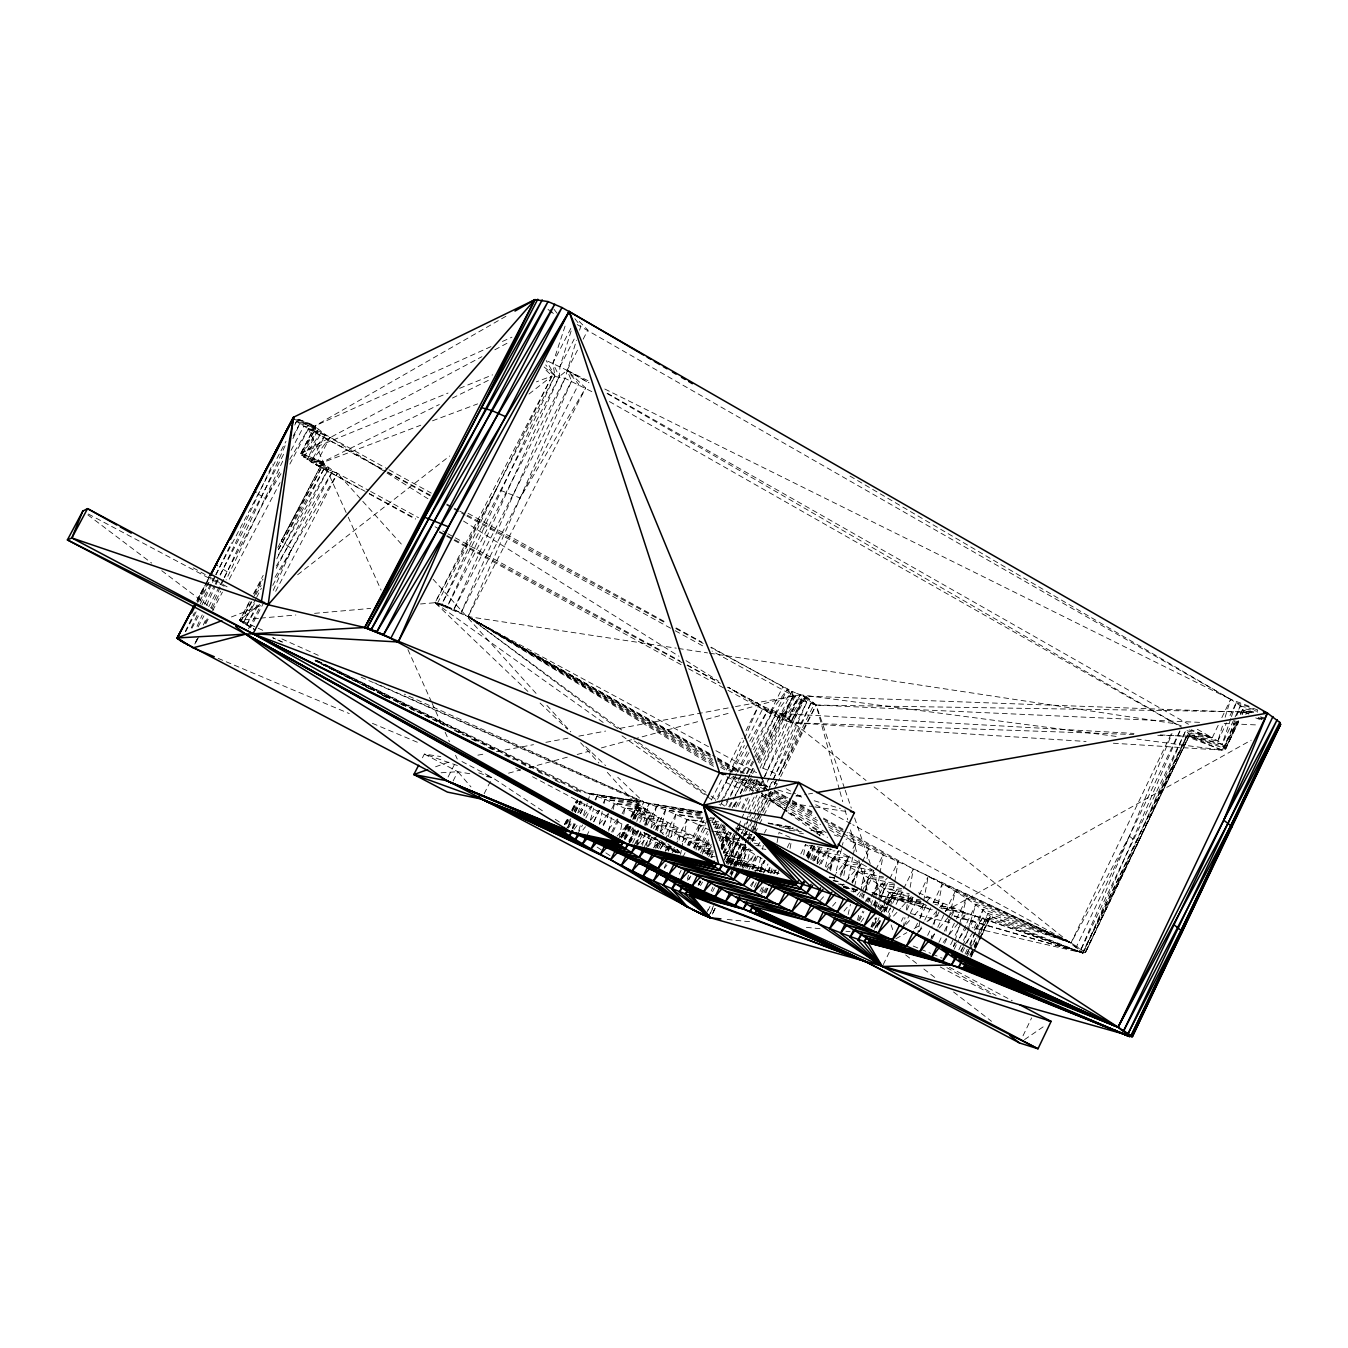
<?xml version="1.0" encoding="UTF-8"?>
<svg xmlns="http://www.w3.org/2000/svg" width="1348" height="1348" viewBox="0 0 1348 1348"><rect width="100%" height="100%" fill="white"/><g stroke="black" fill="none" stroke-linecap="round" stroke-linejoin="round"><path stroke-width="0.75" stroke-dasharray="5 3.75" d="M420.475 603.988L435.016 602.708L453.855 609.448L559.285 376.564L559.993 366.538L571.805 328.861M982.17 934.703L990.376 916.354C948.604 881.171 895.881 860.529 846.005 839.113M888.652 918.14L890.354 908.047M890.691 906.025L894.415 883.833M894.752 881.811L898.139 861.625L847.117 832.559M903.227 927.744L904.963 917.617M906.345 909.512L908.771 895.342M910.17 887.237L913.287 869.022L847.319 831.615M803.661 854.868L805.447 844.573C834.901 860.058 866.781 873.116 892.039 895.156L892.342 896.875L885.215 911.467M874.582 904.424L875.307 900.279M875.661 898.206L879.604 875.391M879.958 873.319L883.193 854.666L846.78 833.789M817.09 863.731L819.247 851.329L834.968 850.858M694.843 848.937L699.123 825.027L665.558 809.845L643.619 801.976L374.542 682.829M707.11 855.07L709.267 843.056M790.063 848.431L791.158 842.315M642.558 845.381L644.765 833.199M646.231 825.094L647.326 819.011L658.97 817.646L712.03 846.106L704.869 853.806M630.797 841.691L633.375 827.554M634.841 819.466L635.953 813.4L605.084 799.347L585.285 792.119L325.138 664.328M917.398 935.242L923.329 902.89M923.7 900.868L928.149 876.588L1071.037 942.842L1085.494 952.547L1082.68 952.901L972.194 927.643M830.587 870.656L832.879 858.272L849.173 856.957L873.807 870.673L865.652 887.304M860.883 891.314L865.467 866.764M867 858.575L868.904 848.347L825.178 823.055M680.588 854.413L681.363 850.302M681.751 848.229L687.143 819.365L703.74 821.336M721.365 849.274L723.623 837.276L716.647 833.721M654.488 847.1L656.021 838.978M657.554 830.874L658.7 824.791L667.934 822.87L662.508 833.738M619.136 838.203L622.203 822.179M623.736 814.175L624.882 808.16L645.321 808.867L658.97 817.646L653.51 828.514M771.174 872.779L771.966 868.752M777.055 842.551L779.026 832.474L790.046 837.411M668.389 850.891L669.215 846.814M671.287 836.653L675.837 814.259L704.263 817.966M843.814 875.459L845.921 865.197L860.917 863.664L851.835 882.148M930.828 940.399L932.462 932.361M934.097 924.324L936.557 912.259M938.191 904.222L942.269 884.136L1071.037 942.842L1082.68 952.901L1085.494 952.547L1189.644 734.946L1185.886 730.38L1081.264 948.891L1082.68 952.901L1188.633 733.009C1201.456 735.705 1218.154 736.278 1225.72 748.831L1222.215 750.179L1111.207 743.085M665.558 850.756L666.805 844.691M668.456 836.619L669.686 830.57L678.01 828.498L673.495 837.529M730.902 865.349L735.385 843.477L723.623 837.276L720.91 842.719M608.706 831.093L611.604 817.259M613.256 809.356L614.486 803.425L641.058 805.599L645.321 808.867L638.918 821.64M848.162 879.065L852.795 856.94M853.217 854.935L855.727 842.854L846.679 837.58M757.711 871.078L760.727 857.21M762.462 849.291L763.322 845.331M656.864 847.858L658.683 839.855M660.52 831.851L665.558 809.845L702.089 815.018M679.055 840.175L679.982 836.181L688.912 834.345L684.413 843.376M742.259 867.219L746.32 849.493L735.385 843.477L726.353 861.642M848.111 914.517L850.453 904.373M853.25 892.191L854.194 888.13M854.666 886.091L857.935 871.87L871.819 870.825M945.993 931.131L948.756 919.201M949.228 917.213L955.21 891.382L1071.037 942.842L1129.422 836.131L1171.985 733.565M599.338 823.78L602.202 811.563M604.123 803.425L605.084 799.347L638.682 803.206L641.058 805.599L634.605 818.421M834.26 879.216L843.073 842.449M745.73 867.826L750.28 849.661M752.302 841.59L756.329 825.448M688.205 845.398L689.232 841.455L700.353 840.276L695.349 849.88M752.403 869.308L756.127 855.121L746.32 849.493L738.215 865.82M646.315 845.449L648.894 835.659M650.949 827.824L656.594 806.273L701.769 813.114M708.509 746.691L460.932 612.885L564.981 378.333L576.439 340.269M857.463 920.128L859.047 914.129M863.293 898.122L864.354 894.112M864.877 892.106L868.584 878.104L883.294 877.868M953.558 946.768L954.637 942.707M955.176 940.685L958.967 926.497M959.506 924.475L966.55 898.122L1071.037 942.842L1171.479 733.312M590.475 819.972L593.71 808.025M595.85 800.038L596.928 796.061L639.963 801.352L633.038 818.371M825.347 866.882L830.334 848.954M735.048 865.702L741.906 842.062M742.478 840.09L747.618 822.364M687.345 879.132L688.491 875.256M696.023 850.082L697.186 846.207L710.177 846.123M760.879 872.139L764.468 860.192L758.873 871.516M640.721 831.615L635.868 847.606L643.417 832.575M643.754 821.623L649.214 803.627L702.257 812.136M870.943 905.3L872.746 899.402M873.335 897.448L877.548 883.698L893.606 884.473M1188.633 733.009L1137.83 843.208L1084.955 953.171L1188.852 736.075L1189.644 734.946L1217.817 741.181L1222.687 725.241M1225.13 717.254L1230.606 699.309L848.246 475.069M579.556 330.243L580.803 326.233L574.332 317.993M961.191 951.856L962.421 947.88M963.045 945.892L967.359 931.974M967.965 929.985L975.969 904.154L1071.037 942.842L852.779 824.757M578.747 830.604L580.567 824.774M583.6 815.034L587.239 803.357M587.846 801.403L590.272 793.618L639.963 801.352L631.572 818.051M817.596 833.839L818.101 832.255L821.084 831.918L819.601 835.827M817.057 861.928L821.454 848.347M565.065 326.149L552.865 363.185L554.904 375.738L447.3 606.533L435.016 602.708L552.107 375.957L564.981 378.333L592.968 392.201M726.623 862.568L735.031 837.647M1230.808 718.568L1222.097 744.298L1188.852 736.075L1156.87 735.317M1231.465 716.597L1236.167 702.746L1230.606 699.309L577.23 324.565M761.654 891.82L763.693 885.99M768.427 872.358L770.466 866.511M629.246 842.854L636.087 823.375M636.778 821.438L643.619 801.976L617.738 777.24M258.479 618.311L239.641 620.366L255.379 630.072L239.792 619.962L259.625 604.477M870.976 926.885L873.689 919.218M877.767 907.693L879.115 903.851M879.806 901.93L884.558 888.484L903.329 890.388M505.904 316.291L315.28 425.732L300.57 453.922L311.102 461.96L361.854 489.863M967.19 953.963L983.197 909.293L1071.037 942.842L913.287 869.022L889.208 918.325M572.293 828.144L574.349 822.449M577.77 812.979L581.864 801.605M810.738 859.299L815.169 847.555M1238.745 721.517L1225.72 748.831L1222.215 750.179L1188.852 736.075L1224.793 746.91L1235.947 717.625M1236.689 715.67L1240.413 705.897L1236.167 702.746L1230.05 715.552M723.286 852.627L730.869 833.233M766.068 892.814L768.36 887.119M773.668 873.824L775.184 870.016L773.179 873.74M624.579 839.181L629.971 825.936M874.38 929.328L879.132 917.651M879.924 915.713L889.427 892.342L909.597 895.19M970.863 955.041L977.098 939.893M977.89 938.006L988.033 913.405L1071.037 942.842L990.376 916.354L981.411 934.889M570.844 818.674L566.008 830.284L571.518 819.382M574.063 810.94L578.09 801.251M734.778 835.204L724.23 860.192M735.57 833.283L737.979 827.537M738.771 825.616L743.591 814.125M744.382 812.204L750.802 796.887M751.594 794.966L758.014 779.633M1116.093 736.396L800.527 694.81L797.679 698.062L764.215 778.032M1248.838 713.463L1243.025 711.795L816.163 705.071L778.992 775.033L762.816 768.141L793.197 695.686L796.55 693.31L800.527 694.81L806.744 702.207L816.163 705.071L1201.085 722.427M738.401 839.164L727.684 864.068M743.237 827.706L748.089 816.231M748.881 814.327L756.953 795.219M757.761 793.315L763.406 779.936M735.486 706.571L800.527 694.81L802.296 700.269L768.596 779.97M711.222 890.977L712.856 887.119M728.341 776.785L715.502 800.56M729.15 774.881L743.742 740.541M744.551 738.637L759.143 704.296L727.853 687.16M1081.264 948.891L1129.422 836.131L1137.83 843.208L1082.68 952.901L951.031 915.343M1179.938 731.138L1084.247 951.098M706.184 913.893L709.486 906.227M744.804 835.137L746.438 831.328M747.264 829.424L749.724 823.729M750.55 821.825L753.01 816.113M753.818 814.209L767.77 781.874M1237.279 722.006L1225.72 748.831L1188.852 736.075M1240.581 714.339L1243.058 708.576L1240.413 705.897L1222.097 744.298L1189.644 734.946L1137.173 844.084L1186.341 736.345L1222.215 750.179L1238.071 720.927M807.334 856.924L812.305 845.55M617.62 728.459L468.059 616.592L571.586 380.978L567.104 370.329L547.861 361.197M708.441 917.095L713.547 905.654M732.217 863.714L740.692 844.657L743.826 845.836L730.683 874.245M745.511 842.045L749.724 832.592M750.566 830.688L756.464 817.461M757.29 815.557L767.4 792.86M768.242 790.973L772.438 781.52M773.28 779.616L806.744 702.207L803.762 695.787L787.35 721.298L774.258 715.569L727.28 689.94M844.522 788.26L816.163 705.071L803.762 695.787L810.704 703.707L778.992 775.033L813.906 704.684L803.762 695.787L790.568 722.309L787.35 721.298L780.121 713.48L763.726 706.706L727.735 687.312M194.803 644.024L198.207 636.408M203.312 625L206.716 617.401M210.979 607.897L223.734 579.37M224.577 577.466L286.029 443.778M273.24 590.39L291.943 548.821L337.522 473.316L368.813 490.47M721.045 848.212L728.678 831.278M698.416 884.49L700.118 880.716M197.044 626.314L202.234 614.924M206.564 605.421L215.208 586.431M216.068 584.526L219.522 576.944M220.381 575.04L272.65 464.15M282.692 461.185L226.144 579.876M292.937 438.639L299.778 423.626L296.543 421.301L294.622 424.94M741.703 808.177L746.067 798.639M749.555 791.023L754.796 779.582M760.019 768.141L793.197 695.686L792.085 691.372L710.885 647.613M1085.494 952.547L1136.701 841.506L1185.886 730.38L1212.24 737.777L1218.356 724.954M715.215 908.417L712.418 914.062L714.929 908.35M719.377 838.591L724.651 827.284M734.323 806.542L736.968 800.881M740.473 793.349L750.061 774.797M877.093 927.357L880.598 919.774M884.12 912.208L886.765 906.53M887.641 904.626L892.039 895.156L920.583 899.992M191.281 627.797L198.358 612.649M201.897 605.084L211.636 584.257M212.529 582.353L215.191 576.674M216.068 574.787L231.418 542.823M294.791 425.041L296.543 421.301L315.011 426.474L325.441 434.679L387.095 468.75M622.035 836.67L628.016 823.813M631.454 816.467L638.312 801.774L590.272 793.618L588.419 797.275M973.054 953.154L971.318 956.844L975.042 949.447M973.913 951.317L979.12 940.281M979.979 938.444L990.376 916.354L1082.68 952.901L1186.341 736.345L1157.039 734.711M577.5 350.177L567.104 370.329L585.655 388.039L520.109 497.968L496.536 488.802L435.016 602.708L441.74 604.359L496.536 488.802L552.107 375.957L543.413 367.768M565.587 823.948L568.283 818.32M571.855 810.805L577.23 799.533M1221.861 717.625L1230.606 699.309L1251.921 707.296M1217.817 741.181L1226.545 722.882M1236.049 721.18L1222.215 750.179L1136.903 739.092M1224.793 746.91L1236.975 721.365M1240.446 714.052L1243.058 708.576L1257.263 711.222M1238.694 720.877L1224.843 749.943L1238.492 721.837M1242.216 714.238L1243.951 710.581L1243.058 708.576M712.351 914.062L715.047 908.434M731.256 874.616L734.862 867.101M735.755 865.214L747.466 840.781M748.359 838.911L757.374 820.123M758.267 818.236L770.888 791.933M774.477 784.418L777.189 778.79L774.359 784.351M1023.014 1035.803L1031.641 1017.841M1179.786 731.02L1076.749 946.06L1082.68 952.901L952.48 915.343M185.316 631.487L194.449 612.632M199.925 601.326L209.058 582.471M954.114 949.245L958.664 939.842M959.574 937.972L965.96 924.812M966.87 922.942L975.969 904.154M958.832 949.851L962.489 942.319M963.399 940.432L975.261 915.949L1082.68 952.901L872.611 785.716M962.354 952.328L965.977 944.847M966.887 942.977L970.509 935.478M974.132 927.997L983.197 909.293M965.067 953.862L968.74 946.279M969.65 944.392L976.07 931.131M976.997 929.244L982.49 917.87L987.528 918.611L1082.68 952.901L966.095 912.882L915.848 891.651M967.308 956.238L971.807 946.919M972.717 945.066L975.413 939.472M979.019 932.024L988.033 913.405M969.785 955.277L973.323 947.947M974.216 946.111L976.879 940.618M980.434 933.271L987.528 918.611L990.19 918.106L1082.68 952.901M970.661 957.131L974.233 949.717M975.143 947.863L980.518 936.742M975.918 947.593L981.277 936.54M197.701 638.379L194.938 644.041L199.942 634.824M205.031 623.281L207.794 617.62M212.377 608.184L220.634 591.199M919.252 931.451L923.852 921.981M924.779 920.094L932.142 904.946M933.069 903.059L942.269 884.136M927.643 935.411L932.159 926.11M933.069 924.239L940.297 909.361M941.207 907.507L943.01 903.783L931.097 901.239M932.26 938.629L936.843 929.176M937.77 927.289L955.21 891.382M938.916 942.387L943.448 933.052M944.358 931.182L950.694 918.123M951.604 916.252L955.226 908.788L934.838 904.39M944.594 943.364L955.58 920.735M956.49 918.864L966.55 898.122M950.626 944.746L954.266 937.248M955.176 935.377L966.095 912.882L939.455 907.103M1242.131 714.339L1243.951 710.581L1257.633 712.064M871.499 926.986L876.099 917.567M879.789 910.052L886.226 896.858L925.166 904.525M872.308 927.357L876.807 918.14M880.413 910.776L883.125 905.249M884.018 903.396L889.427 892.342L913.236 897.431M875.593 927.71L879.284 920.145M883.917 910.675L885.754 906.901M886.681 905.014L890.388 897.431L892.342 896.875L920.751 902.25M879.486 920.836L876.807 926.346L879.789 920.785M883.968 911.669L886.664 906.159M887.557 904.34L892.039 895.156L922.622 901.761M878.963 924.256L880.75 920.6M888.096 912.562L891.702 905.182M892.612 903.329L899.824 888.551M901.408 921.257L903.211 917.55M906.833 910.153L913.135 897.212M883.243 964.629L889.545 951.705M904.12 925.924L909.462 914.955M910.355 913.135L918.359 896.69M919.252 894.87L928.149 876.588M915.326 927.694L918.932 920.28M919.825 918.426L927.963 901.728M852.273 882.232L861.524 863.411M862.434 861.524L868.904 848.347M852.442 883.075L857.935 871.87L883.563 877.009M859.451 896.74L861.288 893.016M862.198 891.146L868.584 878.104L893.859 883.277M861.136 896.538L864.759 889.141M861.911 898.088L863.765 894.314M864.691 892.427L874.869 871.667M875.796 869.763L883.193 854.666M858.305 920.431L862.872 911.113M867.438 901.778L869.258 898.054M859.367 920.836L863.9 911.551M868.449 902.267L870.269 898.56M871.179 896.706L877.548 883.698L901.728 888.72M873.942 905.502L875.762 901.795M879.368 894.415L886.596 879.654M874.532 906.429L880.042 895.19L934.838 910.726M875.509 907.002L878.222 901.441M879.115 899.588L884.558 888.484L909.209 893.69M874.077 910.827L877.784 903.244M881.474 895.679L888.888 880.547M889.815 878.66L898.139 861.625M812.81 860.58L819.196 847.622M813.703 860.984L820.157 847.875M814.647 860.681L819.247 851.329L849.173 856.957L840.984 873.639M819.567 864.742L826.897 849.863M821.185 863.798L828.531 848.886M826.442 871.381L832.879 858.272L860.917 863.664L841.843 885.99M829.357 868.264L837.63 851.447M829.745 869.308L838.894 850.723L849.173 856.957L836.08 873.15M840.057 874.751L849.274 855.997M852.964 848.482L855.727 842.854M840.394 876.419L845.921 865.197L871.819 870.286M754.105 887.102L756.818 881.609M763.44 873.167L768.006 863.95M767.416 872.089L770.214 866.444M759.969 891.365L761.772 887.692M763.912 892.477L766.692 886.866M765.024 892.848L767.753 887.338M774.359 873.689L776.212 869.949M787.283 847.555L790.046 841.961M800.83 853.924L805.447 844.573M806.357 856.047L811.782 845.078M806.812 855.677L811.311 846.578M808.379 857.682L813.821 846.628M819.264 835.591L821.084 831.918L788.833 812.237L827.554 837.378M808.412 859.148L814.9 845.988M724.938 855.896L734.205 837.243M737.912 829.812L740.675 824.235M748.056 809.373L802.296 700.269L806.744 702.207L770.028 776.077M724.398 859.316L737.356 833.233M738.283 831.362L740.136 827.638M839.416 789.625L816.163 705.071L806.003 696.158L790.568 722.309L792.793 722.73L806.003 696.158L1240.362 712.115L1246.125 714.288M712.62 891.618L714.474 887.877M726.555 863.562L740.473 835.558M741.4 833.687L745.09 826.257M746.017 824.403L748.797 818.826M749.707 816.972L762.648 790.956M763.575 789.086L769.101 777.948M727.162 862.72L740.878 835.12M730.801 863.63L740.945 843.208M744.635 835.777L746.472 832.07M708.138 910.186L710.008 906.446M730.464 865.248L740.692 844.657L727.735 838.675L721.433 849.526M745.309 835.339L749.016 827.908M749.943 826.038L752.706 820.46M753.633 818.607L756.413 813.013M757.323 811.159L765.647 794.41M769.337 786.979L810.704 703.707M731.223 864.152L734.812 856.907L763.153 868.82L779.093 873.47L754.189 870.859M710.312 913.337L714.036 905.839M729.858 873.959L732.655 868.331M733.582 866.461L746.607 840.242M747.533 838.372L749.387 834.648M753.077 827.2L759.564 814.158M760.491 812.288L770.652 791.798M735.738 865.938L746.758 843.764M747.668 841.91L751.341 834.53M752.251 832.676L756.835 823.426M731.105 876.402L734.845 868.87M735.772 866.983L746.067 846.274M749.791 838.742L753.532 831.211M754.476 829.34L758.216 821.808M759.143 819.921L761.957 814.276M762.884 812.389L779.7 778.504M780.644 776.616L816.163 705.071M755.133 832.98L758.705 825.785M759.598 823.982L763.17 816.77M764.063 814.967L771.208 800.577L768.006 792.809M739.917 866.848L749.1 848.347M752.774 840.95L754.61 837.243M742.63 867.017L745.326 861.574L724.786 857.193M746.977 868.314L754.341 853.469M758.014 846.055L759.868 842.332M764.468 833.064L766.304 829.357M748.949 869.595L756.127 855.121M751.51 868.853L757.913 855.929M753.06 869.224L754.863 865.585L727.094 859.603M751.392 886.613L754.189 880.952M759.665 871.566L765.192 860.395M687.396 845.129L689.232 841.455L710.126 845.718M685.087 852.711L683.2 856.469L676.174 848.684M688.828 845.196L702.898 817.023M711.323 800.105L722.579 777.56M726.336 770.045L742.276 738.114M746.017 730.599L759.143 704.296L769.725 713.176L776.903 712.469L778.925 717.81L796.55 693.31L792.085 691.372L774.258 715.569L787.434 689.131L793.197 695.686L802.296 700.269M679.291 874.111L681.144 870.37M693.411 847.69L706.403 821.623M717.557 799.28L730.515 773.263M731.442 771.427L744.349 745.528M748.039 738.131L763.726 706.706L769.725 713.176L772.909 710.935L753.549 749.808M698.112 849.998L707.397 831.362M712.03 822.061L714.828 816.467M720.388 805.295L723.185 799.701M724.112 797.848L736.143 773.701M737.07 771.848L748.123 749.656M751.813 742.259L768.411 708.964L769.725 713.176L787.434 689.131M711.104 647.209L782.902 686.755L769.725 713.176L728.779 687.497M700.539 852.863L707.784 838.321M702.578 852.071L709.082 839.029M714.659 827.841L717.439 822.246M725.797 805.464L729.521 798.016M730.447 796.146L749.859 757.205M689.013 879.654L690.833 875.981M706.521 853.773L711.171 844.438M715.822 835.12L721.399 823.914M729.757 807.115L745.511 775.488M746.438 773.634L753.818 758.806M754.745 756.953L776.903 712.469L774.258 715.569M707.531 855.138L711.121 847.909M708.728 856.856L712.452 849.392M718.046 838.17L724.55 825.094M733.868 806.39L736.648 800.796M740.372 793.315L749.623 774.729M750.55 772.876L753.33 767.298M757.02 759.884L780.121 713.48L1134.005 733.43M792.085 691.372L778.925 717.81L780.121 713.48L792.793 722.73L1086.067 741.467M710.851 857.53L712.704 853.806M719.209 840.748L725.696 827.689M735.924 807.166L751.712 775.454M752.639 773.584L754.492 769.86M758.199 762.395L782.346 713.884L866.056 780.492M698.702 884.945L700.505 881.322M699.039 884.861L700.909 881.12M720.489 841.775L726.083 830.536M738.199 806.188L741.922 798.707M745.646 791.209L751.24 779.97M759.632 763.12L793.197 695.686L782.902 686.755M756.076 757.374L780.121 713.48L783.39 719.765L796.55 693.31M721.079 845.297L728.291 830.789M721.466 845.937L728.948 830.89M721.517 848.701L729.689 832.289M722.157 849.897L731.155 833.435M742.512 808.985L748.039 797.848M751.746 790.417L757.273 779.279M762.816 768.141L797.679 698.062M724.196 853.284L735.115 831.295M736.025 829.475L738.771 823.982M806.576 855.913L811.159 846.712M644.428 846.645L650.022 835.474M645.692 849.526L652.011 836.906M655.617 829.694L665.558 809.845L702.173 816.197M648.506 845.129L652.213 837.731M655.92 830.334L658.7 824.791L678.01 828.498L669.838 837.816M655.263 848.195L658.886 840.967M657.066 848.094L660.79 840.697M658.65 848.617L662.272 841.388M665.895 834.159L675.837 814.259L704.381 819.298M660.453 849.055L664.143 841.658M665.069 839.821L669.686 830.57L688.912 834.345L681.919 842.045M667.176 850.167L668.979 846.561M668.355 851.094L671.136 845.533M677.185 839.315L687.143 819.365L705.223 822.617M664.294 867.573L666.131 863.883M672.601 850.959L674.438 847.269M675.365 845.415L679.982 836.181L700.353 840.276L693.243 847.943M603.078 824.892L608.673 813.771M603.365 825.532L607.999 816.315M611.706 808.952L614.486 803.425L645.321 808.867L637.52 820.646M611.672 832.002L618.193 819.028M612.818 832.154L618.395 821.084M622.102 813.703L624.882 808.16L651.354 812.928L644.967 825.65M620.67 836.872L627.174 823.931M630.881 816.551L638.312 801.774L638.682 803.206L631.285 817.916M621.125 838.153L630.359 819.753M622.254 836.603L630.645 819.904M621.934 837.462L628.438 824.504M623.871 837.428L629.449 826.341M633.156 818.944L635.953 813.4L651.354 812.928L644.209 822.769M624.495 838.574L630.931 825.751M624.916 839.248L631.471 826.189M635.211 818.741L643.619 801.976L404.383 694.153M628.842 841.708L635.245 828.936M629.499 842.921L636.071 829.829M639.828 822.331L649.214 803.627L702.089 812.591M632.633 842.989L639.137 830.031M634.352 844.91L640.839 831.952M644.546 824.555L647.326 819.011L667.934 822.87L660.031 832.323M635.852 843.831L641.328 832.929M647.175 825.06L656.594 806.273L701.735 814.007M197.212 601.848L204.761 586.869M205.705 584.981L209.479 577.483M564.408 824.454L568.047 817.242M571.704 810.047L576.253 801.032M565.654 824.15L568.688 818.522M572.327 811.344L577.753 800.577M575.192 812.103L580.702 801.201M567.71 827.571L571.501 820.073M575.293 812.558L580.971 801.302M572.782 828.279L575.529 822.802M580.146 813.687L584.746 804.571M572.917 828.683L575.748 823.072M580.466 813.72L585.184 804.368M577.534 834.496L582.555 824.942M585.841 818.017L591.957 806.306M595.075 799.718L596.928 796.061L638.682 803.206L631.117 817.461M593.609 821.876L599.237 810.721M586.565 836.08L589.346 830.57M593.979 821.387L599.523 810.367M603.23 803.02L605.084 799.347L641.058 805.599L632.802 819.449M484.168 793.686L490.554 781.149M448.075 777.004L454.495 764.434M453.113 780.964L457.848 771.696L470.031 773.769M422.446 757.795L424.367 754.071L440.813 756.565M698.112 885.299L700 881.626M721.433 845.179L728.931 830.57M527.894 691.423L435.016 602.708L441.74 604.359L559.285 376.564L567.104 370.329L589.716 381.551M583.162 339.191L587.88 330.041L577.803 320.015M441.74 604.359L447.3 606.533L564.981 378.333M447.3 606.533L453.855 609.448L571.586 380.978M603.129 722.427L435.016 602.708L460.932 612.885L578.646 384.281L567.104 370.329L589.025 382.815M621.647 730.009L468.059 616.592L585.655 388.039M570.827 328.406L552.865 363.185L559.285 376.564M437.544 603.062L554.904 375.738L546.193 360.539M559.993 366.538L574.181 339.056M275.026 577.214L291.943 548.821L281.193 541.222L322.745 461.96L439.279 404.535M248.521 628.791L260.669 605.64L229.581 617.67M264.107 601.899L250.677 627.511L239.792 619.962L240.787 621.428L251.975 601.663M272.751 585.42L332.905 470.688L322.442 462.65L300.823 453.214L481.91 356.681M275.666 591.334L337.522 473.316L315.702 464.588L330.041 437.325L385.225 471.935M205.806 623.686L208.738 618.125M212.647 610.695L222.42 592.143M229.261 579.151L280.064 482.651M289.837 464.083L308.406 428.833L316.005 427.855L301.581 455.253L322.442 462.65L420.761 425.21M490.958 346.621L315.28 425.732L300.57 453.922L316.005 427.855L296.543 421.301M289.753 459.297L308.406 428.833L321.397 432.101L307.041 459.415L322.442 462.65L303.789 457.141L318.179 429.776L308.406 428.833L299.778 423.626L292.904 436.651M278.396 549.765L323.436 463.982L311.102 461.96L325.441 434.679L308.406 428.833L347.346 515.222M249.414 601.646L239.641 620.366L249.548 602.236M253.458 593.946L263.214 575.343M277.857 547.473L322.745 461.96L300.823 453.214L301.581 455.253L318.179 429.776M240.787 621.428L253.323 597.535M254.283 595.698L262.961 579.168M262.759 630.308L239.792 619.962L243.129 623.046L255.631 599.186M256.609 597.366L261.411 588.183M276.812 558.83L325.609 465.852L315.702 464.588L367.448 492.559M239.792 619.962L246.499 625.118L257.064 604.966M276.289 568.334L328.845 468.144L315.702 464.588L323.436 463.982L281.193 541.222M884.625 911.585L892.342 896.875L925.116 903.986M196.69 600.854L204.508 586.009M205.486 584.156L209.412 576.742M197.566 599.506L206.345 582.858L197.583 599.321M207.322 581.005L209.277 577.315L207.322 580.921M197.802 602.421L210.457 578.427M185.62 631.69L196.303 611.436M200.178 604.056L214.753 576.422M215.731 574.585L285.995 441.285M191.955 628.219L199.706 613.509M204.559 604.308L214.248 585.908M215.225 584.055L219.101 576.708M220.078 574.855L285.051 451.546M198.089 626.921L203.902 615.884M208.738 606.701L219.387 586.481M220.364 584.644L223.263 579.118M224.223 577.281L281.277 468.969M291.084 450.367L303.822 426.187L316.005 427.855L299.778 423.626M620.72 837.074L627.342 824.588M751.038 772.96L753.97 767.416M757.896 760.036L782.346 713.884L792.793 722.73L1133.719 734.525M970.476 955.142L978.362 940.331M979.339 938.478L990.19 918.106M564.644 824.386L567.592 818.927M572.512 809.811L577.449 800.695M254.519 593.171L262.439 578.663M278.295 549.664L325.609 465.852M746.067 775.656L734.963 795.758M747.062 773.819L755.082 759.194M706.992 853.941L711.019 846.578M717.052 835.558L723.101 824.521M732.166 807.957L736.193 800.611M740.221 793.247L742.243 789.574L725.915 782.514L731.088 773.55M750.381 759.615L724.719 804.958M754.476 752.369L776.903 712.469M702.139 854.143L709.318 841.371M716.496 828.599L719.579 823.123M728.796 806.694L733.935 797.578M807.452 858.002L814.495 845.499M256.036 594.468L261.124 585.487M278.413 554.938L328.845 468.144M736.8 773.988L719.141 804.672M737.828 772.185L751.24 748.763M752.268 746.961L772.909 710.935M698.769 850.302L708.104 833.974M713.294 824.909L716.411 819.466L706.285 818.236M689.451 845.651L704.044 820.393M732.133 771.747L748.713 743.051M749.758 741.248L768.411 708.964M694.085 848.027L705.577 828.161M721.349 848.785L730.582 832.845M700.455 885.653L702.544 882.047M243.129 623.046L254.553 603.415M276.391 565.958L332.905 470.688M873.588 925.992L877.784 918.847M881.98 911.72L885.13 906.361M886.175 904.575L890.388 897.431L926.767 905.367M246.499 625.118L258.125 605.606M622.49 836.754L628.674 826.358M966.145 954.536L968.285 950.947M969.347 949.144L975.767 938.376M976.828 936.574L987.528 918.611M566.649 823.999L569.867 818.691M574.164 811.597L580.6 800.982M280.974 473.637L265.607 498.726L258.209 494.008M811.816 859.468L819.483 847.336M723.286 853.335L736.631 832.66M737.744 830.941L739.951 827.504M761.367 893.842L765.934 886.748M878.34 908.99L883.968 900.329M960.703 950.98L964.14 945.757M965.286 944.021L973.323 931.822M974.469 930.069L982.49 917.87M625.27 839.164L633.071 827.386M568.334 828.043L572.967 821.151M578.764 812.541L584.543 803.93M783.39 719.765L800.527 694.81L787.35 721.298L792.793 722.73M817.461 863.731L828.026 848.532M687.564 880.362L689.923 877.009M303.789 457.141L321.397 432.101M725.982 860.428L742.63 836.923M743.826 835.255L746.202 831.901M860.866 922.099L865.652 915.359M872.847 905.266L876.436 900.228M953.39 946.397L958.243 939.623M959.473 937.938L967.965 926.093M969.195 924.408L975.261 915.949L940.904 908.451M629.937 842.449L638.261 830.975M574.08 829.441L577.786 824.403M583.954 816.012L591.368 805.936M325.441 434.679L307.041 459.415L323.436 463.982M826.425 867.236L838.894 850.723M750.364 885.552L754.189 880.53M311.102 461.96L330.041 437.325L308.406 428.833L385.814 471.446M732.84 864.927L750.482 841.961M751.746 840.326L755.52 835.406M865.702 900.633L868.23 897.364M943.145 942.505L948.234 935.916M949.514 934.282L959.709 921.105M960.989 919.454L966.095 912.882L939.489 907.457M637.587 844.91L646.383 833.687M651.421 827.268L658.97 817.646L635.953 813.4C661.632 827.301 690.328 838.254 712.233 857.766M582.858 829.997L585.47 826.712M590.677 820.14L598.495 810.283M752.319 868.719L754.863 865.585L726.437 860.378M742.748 868.533L754.644 854.042M844.033 911.113L849.274 904.727M857.126 895.156L859.754 891.955M931.417 937.686L938.023 929.665M939.354 928.047L955.226 908.788L939 905.704M648.203 846.51L658.717 833.906M599.237 824.201L608.319 813.451M664.261 868.314L666.957 865.18M741.383 866.157L745.326 861.574L725.275 858.406M832.542 906.109L837.934 899.857M755.621 871.179L763.861 861.658M918.527 932.091L922.605 927.373M928.047 921.072L938.933 908.501M940.281 906.934L943.01 903.783L932.816 902.065M660.284 848.701L668.473 839.366M608.386 829.306L617.772 818.691M854.885 891.972L860.294 885.889M861.642 884.355L873.807 870.673M665.187 851.346L670.697 845.213M728.089 864.422L734.812 856.907L723.606 851.7M820.207 900.481L825.701 894.347M906.227 924.307L913.152 916.573M914.534 915.022L929.766 898.021L925.655 897.161M770.584 873.47L774.645 868.955M672.13 852.829L674.927 849.745M865.433 902.031L872.325 894.465M873.706 892.949L887.49 877.801M616.98 836.181L627.983 824.15M893.522 916.084L900.498 908.451M901.896 906.934L911.652 896.235M653.342 847.926L660.318 840.343M879.334 909.125L886.31 901.542M887.709 900.026L898.846 887.894M628.909 840.175L638.666 829.677M641.126 844.151L649.551 835.12M297.622 574.77L449.659 455.995M528.972 394.037L552.107 375.957L536.42 381.838M1024.547 1039.594L1044.464 1025.963M895.847 938.781L906.833 932.648M914.163 928.553L919.656 925.486M926.969 921.392L937.972 915.241M945.285 911.147L1251.163 740.187M494.834 349.772L509.611 341.903M452.439 398.064L490.032 379.529M502.416 341.465L511.954 337.168M300.823 453.214L448.041 393.06M459.668 388.308L492.593 374.862M432.523 420.795L477.613 403.894M435.556 766.793L449.356 761.873M701.685 811.766L580.803 792.017L317.454 660.958M508.533 773.179L520.648 769.876M528.719 767.686L569.092 756.683M577.18 754.492L593.322 750.095M601.393 747.904L631.69 739.648M633.695 739.108L698.298 721.517M706.386 719.327L730.599 712.721M738.687 710.531L793.197 695.686L712.081 651.05M477.866 755.166L486.106 753.616M496.401 751.662L533.505 744.669M545.873 742.344L570.608 737.676M578.848 736.126L605.64 731.071M620.063 728.341L733.413 706.959M761.991 795.606L771.208 800.577L787.754 797.662M796.028 796.196L806.357 794.376M808.429 794.006L812.558 793.281M260.552 618.125L295.869 615.008M314.556 613.357L370.633 608.403M441.099 772.775L457.848 771.696L470.958 786.895M1224.22 723.472L1257.869 724.988M713.614 851.009L703.622 850.335L713.362 852.391M755.554 870.218L769.944 871.179L725.477 861.49M738.182 838.641L723.623 837.276L739.799 840.377M750.668 839.804L756.902 840.394M745.596 844.455L735.385 843.477L745.545 845.482M755.79 845.432L763.962 846.207M711.407 831.059L731.459 833.03M743.489 834.21L751.51 835.002M727.212 919.471L752.218 921.965M806.374 927.34L820.966 928.789M845.954 931.266L850.133 931.687M750.516 849.931L746.32 849.493L752.386 850.706M709.655 830.2L699.123 825.027L705.156 825.667M715.215 826.762L725.275 827.841M737.339 829.138L743.371 829.778M712.03 822.331L720.321 823.308M712.418 854.177L708.34 853.688L712.452 854.565M724.634 855.66L734.812 856.907L725.072 854.851M1189.644 734.946L1212.24 737.777L1195.794 728.409M789.389 830.284L801.47 831.8M775.049 872.594L778.285 872.999M925.722 897.465L929.766 898.021M779.296 826.678L797.679 829.323M814.024 831.665L818.101 832.255L813.99 831.564M786.423 811.479L771.208 800.577L789.928 803.29M792.017 803.593L812.827 806.61M814.9 806.913L846.106 811.445M435.016 602.708L468.059 616.592L676.275 648.152M678.364 648.472L707.515 652.887M709.587 653.207L1176.012 723.876L1181.724 726.083M768.444 823.594L790.703 827.116M821.084 831.918L810.957 830.317L826.493 832.828L788.681 810.013M715.249 856.822L711.222 856.182L715.198 857.042M851.043 891.011L859.333 892.376M880.025 895.83L886.226 896.858L874.094 894.213M768.023 822.954L790.467 826.745M774.915 824.942L793.433 828.076M486.291 776.532L492.374 777.577L544.744 812.339M785.193 828.295L801.386 831.059M829.222 877.228L835.372 878.273M710.295 817.613L714.373 818.32M799.415 833.081L803.442 833.789M706.419 819.651L718.653 821.825M713.261 824.066L725.308 826.24M735.351 828.043L743.388 829.492M699.123 825.027L705.173 826.139M715.232 827.992L725.308 829.846M741.434 832.811L751.493 834.665M809.373 845.297L815.287 846.392M817.242 846.746L825.128 848.195M827.082 848.566L834.951 850.015M833.266 880.867L841.337 882.367M715.552 831.834L732.099 834.951M748.662 838.052L756.936 839.619M753.953 843.107L762.058 844.657M761.789 848.667L765.849 849.459M838.136 883.968L846.207 885.569M725.275 861.22L763.153 868.82L726.488 860.866M1253.623 712.57L1243.951 710.581L1243.025 711.795L1248.652 714.137M697.186 846.207L713.446 849.594M843.477 886.529L853.672 888.652M829.424 876.857L835.457 878.138M833.064 880.311L841.236 882.064M845.044 887.658L857.395 890.303M877.969 894.735L873.858 893.859L878.003 894.735M839.939 883.934L846.055 885.248M843.241 886.209L853.52 888.433M843.41 887.203L857.648 890.303M843.781 887.591L857.935 890.691M873.976 905.199L890.354 908.94M910.81 913.624L951.722 922.976M1240.413 705.897L1257.768 710.531M1251.77 712.738L1243.951 710.581L1249.916 712.553M1260.447 716.816L1268.182 719.04M890.388 897.431L932.445 909.563M733.683 776.92L767.905 787.047M777.965 790.012L794.056 794.781M796.078 795.387L804.116 797.763M814.192 800.746L840.343 808.48M1236.167 702.746L1257.65 709.874M1248.956 713.783L1243.025 711.795L1248.804 713.968M1260.818 717.759L1268.738 720.405M872.004 892.46L878.424 894.634M1189.239 729.908L1212.24 737.777L1191.261 729.74M834.227 834.985L838.153 836.35M294.336 419.38L315.011 426.474L297.116 418.756L315.28 425.732M457.393 765.495L424.367 754.071L457.848 771.696M478.776 772.876L492.374 777.577L459.095 760.036M1258.425 717.591L1262.267 719.04M1255.713 717.894L1259.538 719.343M296.931 419.397L315.011 426.474M315.702 464.588L337.522 473.316L361.399 499.805M1258.038 718.046L1261.795 719.596M913.203 946.043L918.999 948.47M920.92 949.278L930.575 953.306M932.513 954.114L942.151 958.158M218.174 658.38L349.284 713.581M372.419 723.337L418.689 742.815M361.146 677.168L366.909 679.746M368.83 680.588L639.963 801.352M281.901 638.935L318.263 655.33M453.855 609.448L460.932 612.885M604.797 389.016L1230.606 699.309M317.336 660.705L582.1 791.579M315.331 660.099L437.123 721.113M438.993 722.056L453.99 729.571M455.86 730.498L470.84 738.013M472.71 738.957L487.706 746.455M489.577 747.399L497.075 751.156M504.573 754.914L513.942 759.598M521.423 763.356L530.792 768.057M538.29 771.797L545.788 775.555M555.157 780.256L560.785 783.07M573.894 789.642L577.635 791.512M315.432 660.351L446.811 726.589M454.327 730.38L463.712 735.098M471.21 738.889L476.838 741.72M488.111 747.399L493.739 750.246M315.179 660.385L374.98 690.715M376.85 691.659L391.796 699.241M393.667 700.202L408.613 707.784M410.483 708.728L417.964 712.519M315.213 660.571L391.88 699.646M399.362 703.454L404.973 706.318M371.239 689.367L315.179 660.672L354.187 680.791M382.461 695.096L388.056 697.978M365.375 686.536L370.97 689.401M382.158 695.147L387.752 698.011M515.795 767.871L521.373 770.837M532.527 776.734L675.769 852.526M88.378 514.043L227.323 587.913M940.213 966.971L993.746 995.431M949.447 967.308L1012.281 1000.755M369.285 493.553L415.487 518.525M439.499 531.516L445.042 534.516M446.896 535.51L685.239 664.345M687.092 665.339L720.337 683.318M726.976 776.718L752.774 790.636M715.906 750.701L756.599 772.707M773.246 781.722L778.79 784.721M786.187 788.732L795.438 793.736M797.291 794.73L802.835 797.73M815.776 804.739L850.925 823.746M308.406 428.833L385.949 470.974M387.786 471.985L430.248 495.07M446.862 504.101L457.949 510.117M459.786 511.128L465.33 514.127M467.183 515.138L666.586 623.517M675.803 628.539L703.504 643.603M370.649 491.481L418.52 517.699M435.101 526.782L446.137 532.831M447.991 533.842L453.518 536.858M455.354 537.869L679.982 660.924M687.345 664.968L718.636 682.105M369.234 493.907L415.369 519.165M439.364 532.308L444.891 535.324M446.744 536.336L452.288 539.369M454.124 540.38L681.128 664.682M688.525 668.726L725.426 688.929M388.949 469.761L431.276 493.082M468.11 513.369L666.923 622.877M676.123 627.949L701.904 642.137M387.668 472.457L430.063 495.794M446.643 504.927L452.17 507.977M454.023 508.988L465.077 515.071M466.93 516.099L673.377 629.735M675.213 630.746L704.718 646.989M193.236 567.862L213.287 579.101M215.107 580.112L229.682 588.284M946.852 967.628L996.054 995.431M609.414 401.552L1181.573 727.28M713.564 766.338L468.059 616.592L715.4 756.835M717.237 757.862L744.719 773.449M755.722 779.683L772.202 789.035M774.038 790.063L790.535 799.415M792.354 800.459L812.507 811.884M823.51 818.118L845.499 830.587M607.308 393.228L1188.481 724.247M713.025 764.367L468.059 616.592L710.43 754.678M717.726 758.84L743.237 773.381M755.992 780.644L766.928 786.878M774.224 791.023L790.619 800.375M792.439 801.403L812.49 812.827M823.426 819.062L845.297 831.514M713.378 762.917L468.059 616.592L710.211 755.47M717.507 759.649L741.164 773.213M750.28 778.436L764.838 786.794M773.937 792.017L790.332 801.42M792.152 802.464L814.007 814.984M824.925 821.252L844.96 832.744M712.098 760.525L468.059 616.592L710.396 756.7M717.675 760.912L735.907 771.444M748.646 778.824L768.697 790.4M770.517 791.461L790.568 803.054M792.388 804.099L816.062 817.798M567.104 370.329L588.908 383.001M607.089 393.549L1176.012 723.876M468.059 616.592L712.62 759.328M719.866 763.558L734.357 772.016M745.225 778.369L766.961 791.057M768.781 792.102L788.698 803.745M790.518 804.79L819.5 821.707M828.565 826.998L844.859 836.518M227.138 571.771L219.606 567.205M721.129 765.866L731.981 772.269M742.832 778.655L759.092 788.26M768.141 793.584L788.024 805.312M789.827 806.374L820.561 824.504M829.593 829.829L844.067 838.372M720.59 767.214L725.999 770.449M738.62 777.981L758.469 789.81M765.681 794.107L789.136 808.092M790.939 809.171L819.786 826.391M732.84 776.33L759.851 792.624M761.654 793.702L786.878 808.918M643.721 832.559L676.022 852.121L644.041 832.457M757.795 856.132L762.799 859.182M731.492 777.257L752.993 790.383M761.94 795.842L787.03 811.142M386.994 473.064L427.939 498.743M463.544 521.086L678.937 656.223M686.065 660.689L718.096 680.791M646.737 833.553L676.258 852.105M771.208 800.577L787.064 810.923M653.864 837.226L678.027 853.082M555.207 819.281L562.2 823.914M597.097 847.083L604.089 851.717M605.825 852.88L612.801 857.513M661.127 840.832L678.111 852.863M622.001 735.856L712.924 800.611M788.108 812.692L820.207 835.726M638.531 742.462L709.419 794.798M711.121 796.045L719.546 802.279M721.247 803.526L724.617 806.02M634.419 741.029L710.042 797.595M87.856 514.885L151.684 563.093M161.76 570.71L213.81 610.037M905.704 954.991L917.247 963.921M923.852 969.01L937.062 979.221M953.558 991.976L991.521 1021.312M544.087 366.993L554.904 375.738L545.704 364.937M667.85 843.882L678.6 852.694M540.076 703.066L567.491 729.251M585.757 746.691L605.555 765.613M548.013 309.282L553.86 315.028M362.814 501.355L403.558 546.53M433.079 579.236L538.459 696.04M546.9 705.392L570.777 731.863M580.617 742.765L598.883 763.019M607.325 772.37L663.536 834.665M677.016 849.358L679.493 852.206M550.169 309.703L554.146 314.623M554.028 309.315L558.83 315.499M348.205 517.143L381.096 590.104M407.922 649.618L431.293 701.466M432.152 703.37L440.813 722.579M445.126 732.183L449.457 741.771M455.523 755.217L457.242 759.059M762.395 779.211L767.197 790.872M845.196 790.231L851.279 808.059M854.649 817.966L870.185 863.529M872.881 871.448L881.659 897.195M885.029 907.103L887.068 913.034M891.112 924.93L893.134 930.861M839.973 791.63L842.736 801.706M844.96 809.76L847.724 819.82M850.504 829.896L856.587 852.037M858.811 860.091L867.118 890.287M869.325 898.341L870.437 902.368M874.869 918.477L877.076 926.531M778.773 870.741L777.088 874.448L778.773 870.741M282.288 641.985L272.684 637.722L282.305 642.052"/><path stroke-width="1.5" d="M210.389 574.888L293.544 417.223L534.954 299.627L548.029 301.581L561.981 307.546L1267.423 713.109L1279.791 722.393L1280.6 724.381L1132.455 1036.511L1129.354 1036.427L966.112 967.881L966.179 966.398C915.056 930.002 853.992 898.931 793.719 881.676L714.271 863.276L253.02 633.729L67.4 539.908L82.818 511.077L87.536 508.634L268.185 604.78L364.769 627.511L383.607 634.622L1118.065 1027.21L1132.455 1036.511L710.548 917.82L701.466 914.062L180.75 640.907L177.127 637.958L193.758 606.415M230.407 539.402L293.544 417.223L210.237 575.461L293.544 417.223L268.185 604.78L253.02 633.729L628.556 844.792C673.444 863.562 718.366 884.12 758.469 911.804L865.972 961.849L1037.994 1048.778L1051.103 1021.413L1019.678 1004.698M261.394 601.494L293.544 417.223M1237.599 813.181L1182.314 931.468L1131.292 1035.23L1129.354 1036.427L958.664 967.106L868.196 942.842C813.299 924.206 759.463 898.172 712.115 864.742L628.556 844.792L245.724 634.133L67.4 539.908L71.865 537.953L82.818 511.077M116.703 524.979L87.536 508.634L71.865 537.953L253.02 633.729L398.216 641.985L448.496 526.832L569.159 311.422L643.468 354.979M1239.301 809.373L1244.423 797.982M1187.706 918.78L1132.455 1036.511M1189.458 914.955L1198.288 895.847M1202.702 886.31L1205.348 880.564M961.41 961.427L958.664 967.106L963.567 968.117L1129.354 1036.427L1123.844 1030.411L1230.758 825.684L1280.6 724.381L1181.252 929.952L1128.343 1033.141L1129.354 1036.427L951.536 964.932C896.791 942.538 840.427 919.066 793.349 882.991L725.325 866.41L703.353 805.278L719.596 772.741L569.159 311.422L376.951 631.605L364.769 627.511L177.127 637.958L193.691 606.684M1113.92 1029.973L1129.354 1036.427L1118.065 1027.21L1267.423 713.109L1263.548 711.66M1123.844 1030.411L1272.967 716.546M1128.343 1033.141L1277.179 719.714L1223.731 820.174L1118.065 1027.21L966.179 966.398L1129.354 1036.427M1131.292 1035.23L1279.791 722.393L1228.045 823.207L1118.065 1027.21L963.702 963.685M1131.798 1036.915L1279.572 725.561M956.103 955.496L951.536 964.932L882.333 966.482L750.668 905.957L817.697 923.296L882.333 966.482L1037.994 1048.778L1019.577 1042.998L865.972 961.849L750.668 905.957M966.112 967.881L963.567 968.117L965.353 964.443M925.823 939.118L919.505 952.143L866.899 938.41C822.819 909.007 774.426 886.158 725.325 866.41M937.113 946.128L931.67 957.316L869.629 941.022L866.899 938.41L931.67 957.316L939.32 947.442M947.914 950.374L942.454 961.63L868.196 942.842L882.333 966.482L1051.103 1021.413L1047.379 1020.335M835.069 917.567L829.61 928.671L882.333 966.482L864.135 942.05L865.972 938.292M870.033 939.067L868.196 942.842L870.117 939.168M885.4 918.106L878.171 932.883L845.769 924.677L892.393 939.758L903.463 927.39M899.605 924.964L892.393 939.758L854.817 930.137L906.294 946.229L917.162 933.659M913.506 931.401L906.294 946.229L861.928 934.754L919.505 952.143L928.772 940.904M843.679 898.796L837.327 911.737L809.862 905.064L850.268 918.696L861.305 906.581M861.709 932.664L858.036 940.163L882.333 966.482L840.512 933.372L845.971 922.217M857.513 903.918L850.268 918.696L822.937 911.956L864.017 925.806L875.155 913.674M882.333 966.482L850.082 937.231L853.739 929.766M871.246 911.029L864.017 925.806L835.035 918.561L878.171 932.883L889.343 920.667M803.543 881.575L799.853 889.073L755.975 879.014L806.492 893.64L812.726 885.383M798.42 898.206L792.068 911.08L735.486 896.757L805.059 917.381L814.697 906.631M811.092 884.305L806.492 893.64L768.815 884.878L815.119 899.032L822.988 889.326M514.987 311.085L534.954 299.627L364.769 627.511L719.596 772.741L798.842 782.497L854.43 812.659L837.108 847.858L755.133 832.98L796.584 881.592L703.353 805.278L253.02 633.729L712.047 863.445L714.271 863.276M811.412 904.491L805.059 917.381L743.911 901.711L817.697 923.296L825.785 913.927M820.612 887.894L815.119 899.032L782.362 891.314L825.498 905.131L835.035 893.96M831.868 892.157L825.498 905.131L796.196 898.122L837.327 911.737L848.128 899.571M817.697 923.296L823.139 912.225M418.638 765.243L413.853 774.527L446.239 780.593L570.929 831.935C612.986 850.184 656.206 868.82 693.293 895.813L743.254 909.007L746.859 901.711M760.71 878.694L754.324 891.584L702.814 879.081L766.372 898.004L776.027 887.49M235.647 626.517L245.724 634.133L617.889 842.416L618.361 843.663C658.818 871.937 704.465 892.662 749.977 911.534L752.706 906.025M753.397 906.227L749.977 911.534L755.015 913.118L756.835 909.428M757.037 909.63L755.015 913.118L758.166 913.708L760.002 910.001M772.724 885.13L766.372 898.004L714.625 885.265L779.06 904.575L788.799 894.027M785.412 891.685L779.06 904.575L725.612 891.213L792.068 911.08L801.807 900.464M797.275 881.727L795.421 885.484L744.214 873.875L799.853 889.073L804.554 882.317M721.618 864.91L718.838 870.488L655.027 855.862L725.275 874.768L730.313 868.196M728.965 867.337L725.275 874.768L666.316 861.069L733.497 879.806L740.103 871.752M719.529 887.675L715.047 896.723L684.447 888.804L725.527 901.509L731.897 893.69M738.081 870.555L733.497 879.806L678.28 866.781L743.27 885.451L751.51 875.947M730.026 892.427L725.527 901.509L689.249 892.039L735.014 905.637L740.136 898.947M748.763 874.38L743.27 885.451L690.58 872.847L754.324 891.584L763.811 881.019M739.53 896.538L735.014 905.637L692.215 894.381L743.254 909.007L865.972 961.849L692.468 896.302C646.838 880.244 602.792 857.631 562.352 831.093L481.438 799.061L413.853 774.527L427.67 769.607M798.707 880.278L795.421 885.484L733.902 869.629L793.349 882.991L793.719 881.676L703.353 805.278L781.335 817.848L798.842 782.497L837.108 847.858L703.353 805.278L718.72 864.27L253.02 633.729M675.567 881.575L671.843 889.04L687.851 907.339L710.548 917.82L720.961 918.864M685.07 870.926L680.572 879.958L660.604 874.953L692.249 885.805L700.808 876.503M705.358 915.814L710.548 917.82L679.308 892.123L682.122 886.512M701.466 914.062L710.548 917.82L685.357 894.415L687.227 890.657M697.641 874.987L692.249 885.805L669.922 880.143L703.841 891.449L711.929 882.435M697.051 911.973L710.548 917.82L689.788 895.83L691.575 892.224M716.26 863.377L714.406 867.118L644.782 851.329L718.838 870.488L722.41 865.45M709.233 880.615L703.841 891.449L677.943 884.81L715.047 896.723L721.618 889.09M666.872 877.784L663.165 885.215L687.851 907.339L632.397 870.656L637.031 861.389M642.608 850.268L638.986 857.53L616.457 852.222L648.017 862.669L654.842 854.902M652.55 853.621L648.017 862.669L627.848 857.85L658.144 868.23L666.535 858.996M413.853 774.527L447.418 792.102L481.438 799.061L610.762 859.67L687.851 907.339L643.164 875.897L647.798 866.629M663.57 857.395L658.144 868.23L639.238 863.63L669.097 874.043L677.623 864.826M626.146 855.929L621.495 865.18L687.851 907.339L653.51 880.8L657.217 873.369M674.506 863.209L669.097 874.043L650.275 869.393L680.572 879.958L689.148 870.724M1169.407 956.355L1174.074 947.037M1175.928 943.314L1182.314 931.468L1174.024 924.795M478.81 796.011L481.438 799.061L590.929 849.021L595.597 839.737M623.046 842.534L620.821 845.904L577.534 834.496L618.361 843.663L561.678 829.863L481.438 799.061L600.483 854.228L605.151 844.96M615.413 850.403L610.762 859.67L617.738 852.172M622.658 842.23L620.821 845.904L585.639 837.917L625.169 849.021L628.741 844.101M627.915 843.545L625.169 849.021L595.024 842.096L631.302 852.93L636.323 846.51M634.942 845.651L631.302 852.93L605.404 846.915L638.986 857.53L645.557 849.644M191.551 613.104L195.325 605.606M210.44 575.613L216.101 564.374L217.264 565.52M270.881 462.516L293.308 417.981L294.336 419.38M221.813 620.67L177.127 637.958L193.101 647.815L245.724 634.133L446.239 780.593L561.678 829.863L562.352 831.093L564.155 827.504M587.559 838.035L582.37 844.185L481.438 799.061L564.863 833.216L566.767 829.458M578.949 834.934L575.04 839.855L481.438 799.061L569.142 836.164L571.973 830.553M575.04 839.855L577.854 834.26M582.37 844.185L586.11 836.754M376.951 631.605L548.029 301.581L424.637 517.244L364.769 627.511L383.607 634.622L554.769 304.193L428.9 518.39L367.195 627.932L364.769 627.511L481.489 407.669L542.233 299.879L371.357 629.331L367.195 627.932L537.768 299.222M398.216 641.985L569.159 311.422L762.395 779.211M692.417 909.681L710.548 917.82L692.468 896.302L693.293 895.813L865.972 961.849L758.166 913.708L760.019 910.102M177.094 638.329L194.651 605.05M963.567 968.117L965.539 964.41M689.788 895.83L691.844 892.258M371.357 629.331L434.561 520.463L561.981 307.546L390.869 638.16L364.769 627.511M716.631 863.664L714.406 867.118L635.868 847.606L712.115 864.742L714.154 861.187M864.135 942.05L867.286 936.692M958.664 967.106L961.865 961.731M383.607 634.622L448.496 526.832L424.637 517.244M562.352 831.093L564.492 827.537M685.357 894.415L687.564 890.961M858.036 940.163L862.552 933.237M956.12 957.956L951.536 964.932L870.05 942.505L869.629 941.022L942.454 961.63L948.52 953.171M564.863 833.216L567.188 829.761M679.308 892.123L682.846 887.085M743.254 909.007L746.893 903.851M850.082 937.231L856.064 928.823M569.142 836.164L572.849 831.126M675.584 884.12L671.843 889.04L710.548 917.82M840.512 933.372L846.814 925.183M663.165 885.215L668.355 878.845M829.61 928.671L837.479 919.1M653.51 880.8L660.234 872.999M590.929 849.021L597.636 841.438M643.164 875.897L650.039 868.23M600.483 854.228L607.358 846.712M632.397 870.656L639.373 863.074M621.495 865.18L628.505 857.665M1230.791 828.363L1231.684 827.436L1230.758 825.684L1223.731 820.174L1267.423 713.109L1263.514 711.811M758.166 913.708L759.345 913.27L865.972 961.849L749.977 911.534M703.353 805.278L798.842 782.497M816.703 792.557L1267.423 713.109L1263.565 712.081M623.046 842.972L570.929 831.935L245.724 634.133L623.046 842.972L712.047 863.445L712.115 864.742M725.645 774.527L719.596 772.741L723.286 774.729M850.403 811.462L854.43 812.659M71.865 537.953L268.185 604.78L534.954 299.627L481.489 407.669L491.582 410.466L505.534 416.633M566.008 830.284L446.239 780.593L562.908 829.593M193.101 647.815L214.315 656.746M958.731 959.81L1118.065 1027.21L838.119 844.286M951.385 954.873L1118.065 1027.21L903.227 927.744L755.133 832.98L801.875 882.771M755.015 913.118L865.972 961.849L755.571 909.344M941.864 949.009L1118.065 1027.21L917.398 935.242M930.423 942.404L1118.065 1027.21M781.335 817.848L837.108 847.858L833.721 845.432M245.724 634.133L619.457 842.18M120.343 527.017L131.278 533.151M647.091 357.119L650.713 359.242M654.336 361.365L659.779 364.55M663.401 366.673L667.024 368.796M672.45 371.981L676.073 374.121M681.515 377.305L685.138 379.428M688.761 381.551L692.383 383.674M188.4 645.304L177.127 637.958L178.34 639.34M809.491 885.198L755.133 832.98L888.315 920.162M672.146 896.909L687.851 907.339M819.23 888.804L755.133 832.98L873.15 912.714M830.84 893.522L755.133 832.98L858.204 905.654M184.187 642.945L177.127 637.958L180.75 640.907M755.133 832.98L843.966 899.183M1009.669 1035.348L1019.577 1042.998M254.839 490.925L255.935 492.189M758.469 911.804L759.345 913.27"/></g></svg>
